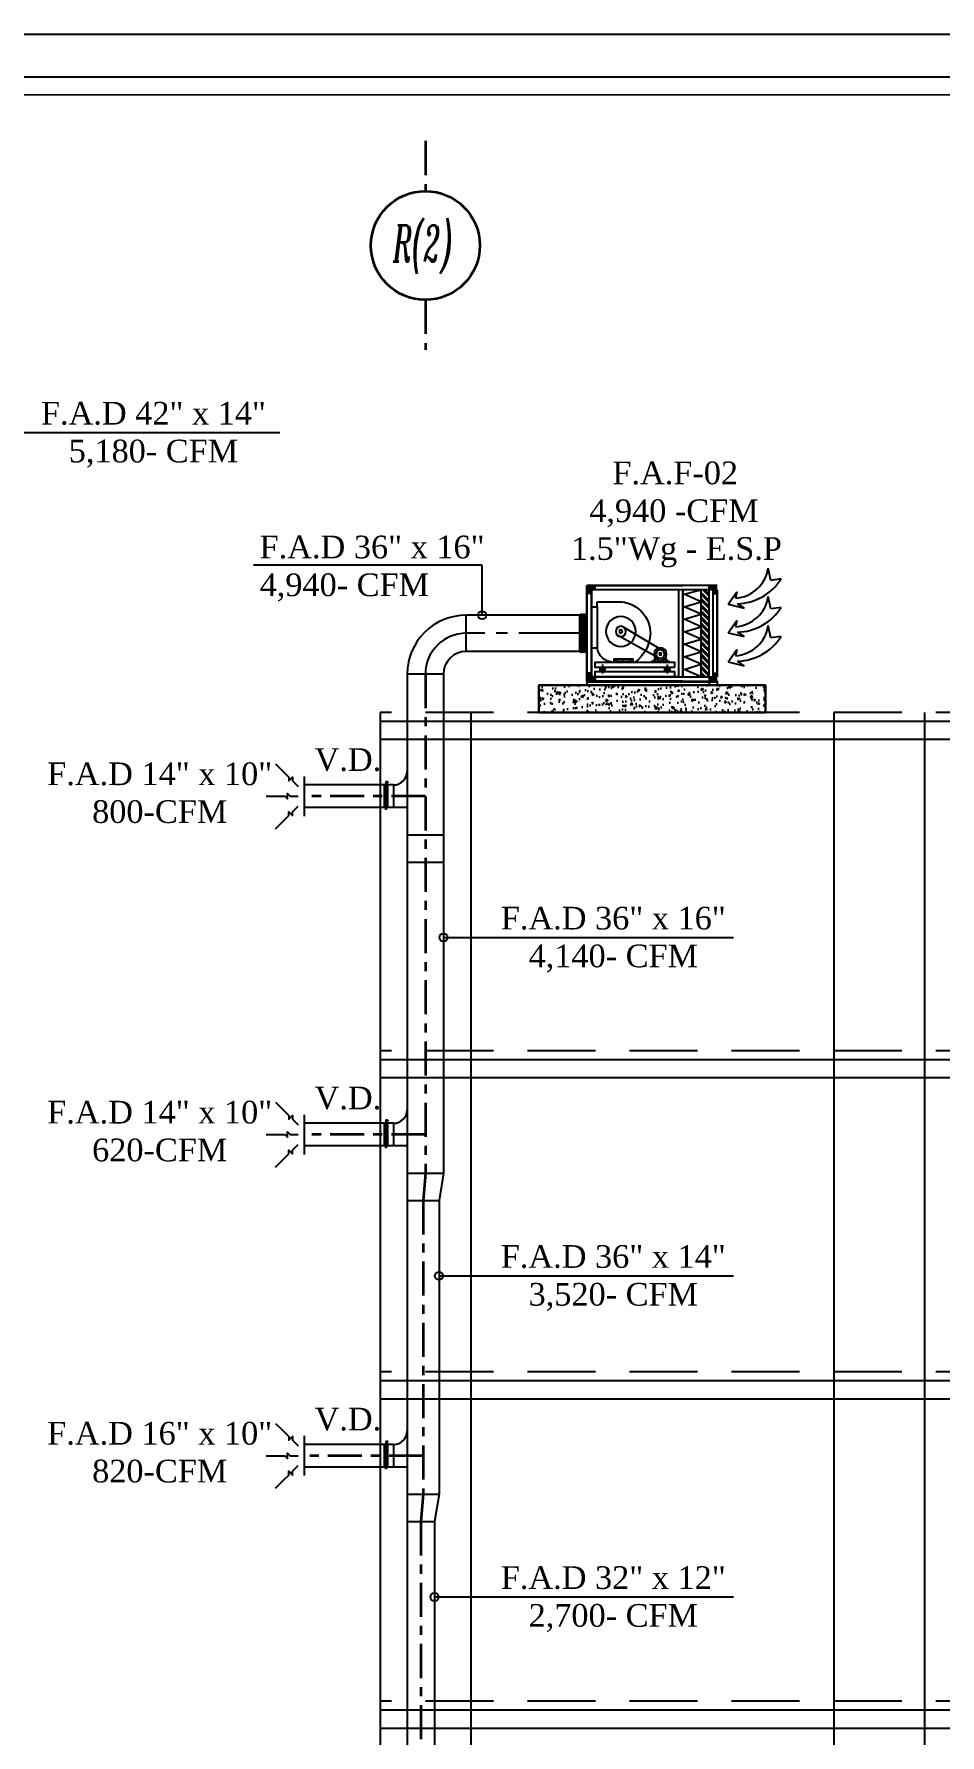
# Model space of a CAD drawing. Extents: x -638 to 2784, y 104 to 852.
# Drawn here: x -623.76 to -613.78, y 123.74 to 142.49 of the extents above; entities that cross this region are included whole.
import ezdxf

# ---------------------------------------------------------------- set-up
doc = ezdxf.new("R2010")
doc.units = 0
doc.header["$MEASUREMENT"] = 0
doc.linetypes.add('CENTER2', pattern=[1.125, 0.75, -0.125, 0.125, -0.125])
doc.linetypes.add('HIDDEN', pattern=[0.375, 0.25, -0.125])
for name, color, linetype in [('01_AC-EQUIP', 206, 'Continuous'), ('06_AC-FA.DUCT', 4, 'Continuous'), ('12-AC-FL.CONN.', 2, 'Continuous'), ('A.C.VOLUM DAMPER', 2, 'Continuous'), ('DASH', 1, 'Continuous'), ('fram', 252, 'Continuous'), ('R-GRILL', 2, 'Continuous'), ('WALL', 4, 'Continuous')]:
    doc.layers.add(name, color=color, linetype=linetype)
for name, color, linetype, lineweight in [('04-AC_F.A.DUCT', 4, 'Continuous', 35), ('A-Handrail', 2, 'Continuous', 30), ('AC-TEXT', 15, 'Continuous', 30), ('exhaust grill', 220, 'Continuous', 18)]:
    doc.layers.add(name, color=color, linetype=linetype, lineweight=lineweight)
doc.styles.add('AC', font='romans.shx', dxfattribs={"height": 0.2})
doc.styles.add('ARABY', font='sosa.shx')
doc.styles.add('ITALICC', font='italicc.shx', dxfattribs={"width": 0.5, "height": 0.5})
doc.dimstyles.new('IHAB', dxfattribs={"dimscale": 0, "dimtxt": 0.15, "dimasz": 0.09, "dimexe": 0.18, "dimexo": 0.0625, "dimgap": 0, "dimtad": 0, "dimtih": 1, "dimtoh": 1, "dimzin": 0, "dimdsep": 46, "dimtxsty": 'ARABY', "dimcen": 0.03, "dimse1": 1, "dimse2": 1, "dimclrd": 36, "dimclrt": 42, "dimadec": 0, "dimazin": 0, "dimtfac": 1, "dimtmove": 1, "dimatfit": 3, "dimldrblk": 'ORIGIN', "dimfxl": 1, "dimtolj": 1, "dimtzin": 0, "dimarcsym": 0})

# ---------------------------------------------------------------- blocks, each defined once
blk = doc.blocks.new('A$C74983092')
at = {"layer": '01_AC-EQUIP'}
for points in [[(-1.063, 0.066), (-1.063, 0), (-1.028, 0), (-1.028, 0.031), (-0.997, 0.031), (-0.997, 0.066)], [(0, 0.066), (0, 0), (-0.036, 0), (-0.036, 0.031), (-0.067, 0.031), (-0.067, 0.066)], [(-1.063, -0.716), (-1.063, -0.65), (-1.028, -0.65), (-1.028, -0.681), (-0.997, -0.681), (-0.997, -0.716)], [(-0.036, -0.681), (-0.036, -0.65), (0, -0.65), (0, -0.716), (-0.067, -0.716), (-0.067, -0.681)]]:
    blk.add_hatch(color=160, dxfattribs=at).paths.add_polyline_path(points)
h = blk.add_hatch(dxfattribs=at)
h.set_pattern_fill('ANSI32', color=160, scale=0.094816, style=0)
h.set_pattern_definition([(45, (-67.101423, -493.577206), (-0.0251420207, 0.0251420207), []), (45, (-67.08466, -493.577206), (-0.0251420207, 0.0251420207), [])])
h.paths.add_polyline_path([(-0.931, 0.03), (-0.997, 0.03), (-0.997, -0.681), (-0.931, -0.681)])
at = {"layer": '01_AC-EQUIP', "color": 160}
for p, q in [((-1.063, 0.066), (0, 0.066)), ((-1.063, 0.03), (-0.036, 0.03)), ((-1.028, 0), (-1.063, 0)), ((-1.027, 0.031), (-1.027, -0.681)), ((-0.997, 0.031), (-0.997, 0.066)), ((-0.997, -0.681), (-0.997, 0.03)), ((-0.931, -0.681), (-0.931, 0.03)), ((0, 0.066), (-0.782, 0.066)), ((-0.782, 0.066), (-0.782, 0.066)), ((-0.747, 0.031), (-0.747, -0.681)), ((-0.036, 0.031), (-0.747, 0.031)), ((-0.067, 0.031), (-0.067, 0.066)), ((-0.036, -0.681), (-0.036, 0.031)), ((-0.036, 0.03), (-0.036, -0.681)), ((-0.036, 0), (0, 0)), ((0, -0.716), (0, 0.066)), ((0, 0.066), (0, -0.716)), ((-0.084, -0.068), (-0.255, -0.068)), ((-0.084, -0.108), (-0.084, -0.068)), ((-0.616, -0.464), (-0.298, -0.274)), ((-0.581, -0.525), (-0.256, -0.347)), ((-0.66, -0.548), (-0.66, -0.569)), ((-0.656, -0.547), (-0.634, -0.547)), ((-0.54, -0.547), (-0.561, -0.547)), ((-0.536, -0.548), (-0.536, -0.569)), ((-0.347, -0.542), (-0.36, -0.542)), ((-0.354, -0.548), (-0.354, -0.535)), ((-0.354, -0.551), (-0.354, -0.567)), ((-0.286, -0.542), (-0.299, -0.542)), ((-0.293, -0.548), (-0.293, -0.535)), ((-0.293, -0.551), (-0.293, -0.567)), ((-0.232, -0.542), (-0.245, -0.542)), ((-0.238, -0.548), (-0.238, -0.535)), ((-0.238, -0.551), (-0.238, -0.567)), ((-1.028, -0.65), (-1.063, -0.65)), ((-0.036, -0.681), (-1.063, -0.681)), ((-0.997, -0.681), (-0.997, -0.716)), ((-0.997, -0.681), (-0.997, -0.748)), ((-0.747, -0.681), (-0.036, -0.681)), ((-0.655, -0.58), (-0.655, -0.654)), ((-0.374, -0.555), (-0.223, -0.555)), ((-0.127, -0.58), (-0.127, -0.654)), ((-0.067, -0.681), (-0.067, -0.716)), ((-0.036, -0.65), (0, -0.65)), ((0, -0.716), (-1.064, -0.716)), ((-1.063, -0.716), (-1.063, -0.748)), ((0, -0.748), (-1.063, -0.748)), ((0, -0.72), (-1.061, -0.72)), ((-0.782, -0.716), (0, -0.716)), ((0, -0.716), (0, -0.752))]:
    blk.add_line(p, q, dxfattribs=at)
for points in [[(-1.063, 0.03), (-1.063, -0.681)], [(-1.063, -0.681), (-1.063, 0.03)], [(-0.931, -0.067), (-0.792, -0.006), (-0.931, 0.03)], [(-0.931, -0.681), (-0.931, 0.03)], [(-0.782, 0.03), (-0.782, -0.681)], [(-0.782, -0.681), (-0.782, 0.03)], [(-0.931, -0.169), (-0.792, -0.108), (-0.931, -0.067)], [(-0.931, -0.271), (-0.792, -0.21), (-0.931, -0.169)], [(-0.931, -0.374), (-0.792, -0.312), (-0.931, -0.271)], [(-0.931, -0.476), (-0.792, -0.415), (-0.931, -0.374)], [(-0.931, -0.578), (-0.792, -0.517), (-0.931, -0.476)], [(-0.63, -0.533), (-0.643, -0.533), (-0.643, -0.555), (-0.553, -0.555), (-0.553, -0.533), (-0.565, -0.533)], [(-0.931, -0.681), (-0.792, -0.619), (-0.931, -0.578)]]:
    blk.add_lwpolyline(points, dxfattribs=at)
for points in [[(-0.084, -0.108), (-0.084, -0.447), (-0.036, -0.447), (-0.036, -0.108)], [(-0.649, -0.533), (-0.649, -0.561), (-0.643, -0.561), (-0.643, -0.533)], [(-0.547, -0.533), (-0.547, -0.561), (-0.553, -0.561), (-0.553, -0.533)], [(-0.374, -0.561), (-0.223, -0.561), (-0.223, -0.533), (-0.374, -0.533)], [(-0.715, -0.605), (-0.067, -0.605), (-0.067, -0.561), (-0.715, -0.561)], [(-0.715, -0.681), (-0.067, -0.681), (-0.067, -0.637), (-0.715, -0.637)], [(-0.676, -0.637), (-0.634, -0.637), (-0.634, -0.605), (-0.676, -0.605)], [(-0.671, -0.561), (-0.643, -0.561), (-0.643, -0.555), (-0.671, -0.555)], [(-0.525, -0.561), (-0.553, -0.561), (-0.553, -0.555), (-0.525, -0.555)], [(-0.106, -0.637), (-0.148, -0.637), (-0.148, -0.605), (-0.106, -0.605)]]:
    blk.add_lwpolyline(points, close=True, dxfattribs=at)
for centre, radius in [((-0.276, -0.31), 0.122), ((-0.276, -0.31), 0.042), ((-0.276, -0.31), 0.0134), ((-0.598, -0.494), 0.0507), ((-0.598, -0.494), 0.035), ((-0.598, -0.494), 0.00909), ((-0.354, -0.542), 0.00444), ((-0.293, -0.542), 0.00444), ((-0.238, -0.542), 0.00444)]:
    blk.add_circle(centre, radius, dxfattribs=at)
for centre, radius, start, end in [((-0.256, -0.328), 0.261, 89.8098, 181.0457), ((-0.217, -0.316), 0.3, 183.3325, 234.9147), ((-0.224, -0.418), 0.144, 276.938, 348.446)]:
    blk.add_arc(centre, radius, start, end, dxfattribs=at)
for points in [[(-0.649, -0.533), (-0.643, -0.533), (-0.649, -0.561), (-0.643, -0.561)], [(-0.547, -0.533), (-0.553, -0.533), (-0.547, -0.561), (-0.553, -0.561)], [(-0.634, -0.605), (-0.634, -0.637), (-0.676, -0.605), (-0.676, -0.637)], [(-0.671, -0.555), (-0.671, -0.561), (-0.649, -0.555), (-0.649, -0.561)], [(-0.525, -0.555), (-0.525, -0.561), (-0.547, -0.555), (-0.547, -0.561)], [(-0.148, -0.605), (-0.148, -0.637), (-0.106, -0.605), (-0.106, -0.637)]]:
    blk.add_solid(points, dxfattribs=at)
blk = doc.blocks.new('A$C60D03859')
at = {"layer": '06_AC-FA.DUCT'}
for p, q in [((-0.156, 0.306), (-0.242, -0.048)), ((-0.242, -0.048), (-0.143, 0.1)), ((-0.156, 0.306), (0.115, 0.11)), ((0.115, 0.11), (-0.022, 0.142)), ((0.369, -0.64), (0.64, -0.578)), ((0.403, -0.862), (0.369, -0.64))]:
    blk.add_line(p, q, dxfattribs=at)
for centre, radius, start, end in [((1.032, 0.131), 1.176, 181.521, 237.6803), ((0.755, 0.192), 0.779, 183.7141, 261.5016)]:
    blk.add_arc(centre, radius, start, end, dxfattribs=at)
blk = doc.blocks.new('A$C4FDA1B52')
at = {"layer": '12-AC-FL.CONN.', "color": 2, "linetype": 'Continuous'}
for p, q in [((-0.13, 0.026), (-0.156, 0)), ((-0.156, -0.8), (-0.156, 0)), ((-0.13, 0.026), (-0.104, 0)), ((-0.13, -0.8), (-0.13, 0)), ((-0.078, 0.026), (-0.104, 0)), ((-0.104, -0.8), (-0.104, 0)), ((-0.078, 0.026), (-0.052, 0)), ((-0.078, -0.8), (-0.078, 0)), ((-0.026, 0.026), (-0.052, 0)), ((-0.052, -0.8), (-0.052, 0)), ((-0.026, 0.026), (0, 0)), ((-0.026, -0.8), (-0.026, 0)), ((0, -0.8), (0, 0)), ((-0.13, -0.826), (-0.156, -0.8)), ((-0.13, -0.826), (-0.104, -0.8)), ((-0.078, -0.826), (-0.104, -0.8)), ((-0.078, -0.826), (-0.052, -0.8)), ((-0.026, -0.826), (-0.052, -0.8)), ((-0.026, -0.826), (0, -0.8))]:
    blk.add_line(p, q, dxfattribs=at)
blk = doc.blocks.new('A$C180A56EA')
at = {"layer": 'A.C.VOLUM DAMPER'}
h = blk.add_hatch(dxfattribs=at)
h.set_pattern_fill('ANSI31', color=256, scale=0.001, style=0)
h.set_pattern_definition([(45, (129.5106855, -230.48025158), (-8.838834765e-05, 8.838834765e-05), [])])
h.paths.add_polyline_path([(0.046, 0.004), (0.046, 0.006), (0.04, 0.006), (0.04, -0.003), (0.046, -0.003), (0.046, 0), (0.06, 0), (0.06, 0.013), (0.057, 0.013), (0.057, 0.004)])
for p, q in [((-0.124, 0.003), (-0.116, 0.003)), ((-0.116, 0), (-0.119, 0.003)), ((-0.119, 0), (-0.116, 0.002)), ((-0.116, 0.002), (-0.118, 0.003)), ((-0.116, 0.003), (-0.117, 0.003)), ((-0.117, 0), (-0.116, 0.001)), ((-0.116, 0), (-0.11, 0.006)), ((-0.116, 0.001), (-0.112, 0.006)), ((-0.11, 0), (-0.116, 0.006)), ((-0.116, 0.002), (-0.113, 0.006)), ((-0.116, -0.003), (-0.116, 0.006)), ((-0.116, 0.003), (-0.114, 0.006)), ((-0.116, 0.006), (-0.11, 0.006)), ((-0.116, 0.006), (-0.116, 0.006)), ((-0.116, 0.005), (-0.115, 0.006)), ((-0.116, -0.001), (-0.11, 0.005)), ((-0.11, -0.001), (-0.116, 0.005)), ((-0.116, -0.002), (-0.11, 0.004)), ((-0.11, -0.003), (-0.116, 0.004)), ((-0.116, -0.003), (-0.11, 0.003)), ((-0.111, -0.003), (-0.116, 0.003)), ((-0.112, -0.003), (-0.116, 0.002)), ((-0.113, -0.003), (-0.116, 0)), ((-0.116, 0), (-0.116, 0)), ((-0.11, 0.001), (-0.115, 0.006)), ((-0.11, 0.002), (-0.114, 0.006)), ((-0.114, -0.003), (-0.11, 0.002)), ((-0.11, 0.003), (-0.113, 0.006)), ((-0.113, 0.002), (0.04, 0.002)), ((-0.113, -0.003), (-0.11, 0.001)), ((-0.11, 0.004), (-0.112, 0.006)), ((0.04, 0.012), (-0.11, 0.012)), ((-0.11, 0.005), (-0.11, 0.006)), ((-0.088, 0.011), (-0.099, -0.007)), ((-0.077, 0.011), (-0.066, -0.007)), ((-0.04, 0.011), (-0.051, -0.007)), ((-0.028, 0.011), (-0.017, -0.007)), ((0.006, 0.011), (-0.006, -0.007)), ((0.017, 0.011), (0.029, -0.007)), ((0.046, 0.006), (0.04, 0.006)), ((0.04, 0.006), (0.04, -0.003)), ((0.046, 0.004), (0.046, 0.006)), ((0.057, 0.004), (0.046, 0.004)), ((0.06, 0.013), (0.057, 0.013)), ((0.057, 0.013), (0.057, 0.004)), ((0.06, 0.013), (0.06, 0)), ((-0.124, 0), (-0.116, 0)), ((-0.114, -0.003), (-0.116, -0.001)), ((-0.115, -0.003), (-0.116, -0.002)), ((-0.11, -0.003), (-0.116, -0.003)), ((-0.112, -0.003), (-0.11, 0)), ((-0.111, -0.003), (-0.11, -0.001)), ((-0.11, -0.003), (-0.11, -0.002)), ((-0.11, -0.008), (0.04, -0.008)), ((0.04, -0.003), (0.046, -0.003)), ((0.06, 0), (0.046, 0)), ((0.046, -0.003), (0.046, 0))]:
    blk.add_line(p, q, dxfattribs=at)
at = {"layer": 'A.C.VOLUM DAMPER', "extrusion": (0, 0, -1)}
for centre, major_axis, start_param, end_param in [((-0.094, 0.002), (0.00135, 0.00135), 3.926991, 7.068583), ((-0.094, 0.002), (-0.00135, 0.00135), 2.356195, 5.497787), ((-0.071, 0.002), (0.00135, 0.00135), 3.926991, 7.068583), ((-0.071, 0.002), (-0.00135, 0.00135), 2.356195, 5.497787), ((-0.046, 0.002), (0.00135, 0.00135), 3.926991, 7.068583), ((-0.046, 0.002), (-0.00135, 0.00135), 2.356195, 5.497787), ((-0.023, 0.002), (0.00135, 0.00135), 3.926991, 7.068583), ((-0.023, 0.002), (-0.00135, 0.00135), 2.356194, 5.497787), ((0, 0.002), (0.00135, 0.00135), 3.926991, 7.068583), ((0, 0.002), (0.00135, 0.00135), 0.785398, 3.926991), ((0.023, 0.002), (0.00135, 0.00135), 3.926991, 7.068583), ((0.023, 0.002), (-0.00135, 0.00135), 2.356195, 5.497787)]:
    blk.add_ellipse(centre, major_axis=major_axis, ratio=1, start_param=start_param, end_param=end_param, dxfattribs=at)
blk = doc.blocks.new('ARR03B')
at = {"color": 2}
blk.add_lwpolyline([(0, 0), (-2, 0), (-3.5, 0), (-4, 0.5), (-4, -0.5), (-4.5, 0), (-6, 0)], dxfattribs=at)

msp = doc.modelspace()

# ---------------------------------------------------------------- hatches: boundary and pattern name
at = {"layer": 'A-Handrail', "ltscale": 0.01}
h = msp.add_hatch(dxfattribs=at)
h.set_pattern_fill('AR-CONC', color=254, scale=0.001, style=0)
h.set_pattern_definition([(50, (-2673.1545, -732.8141), (0.182184669, -0.015939086), [0.01905, -0.20955]), (355, (-2673.1545, -732.8141), (-0.035243421, 0.191056845), [0.01524, -0.167640584]), (100.451445, (-2673.13932, -732.81543), (0.146941247, 0.175117752), [0.016190009, -0.178090245]), (46.1842, (-2673.1545, -732.7633), (0.27107904, -0.042042328), [0.028575, -0.314325]), (96.635558, (-2673.1319, -732.7668), (0.237404134, 0.247426125), [0.024285023, -0.267135608]), (351.184151, (-2673.1545, -732.7633), (0.237404134, 0.247426125), [0.022859967, -0.251459732]), (21, (-2673.1291, -732.776), (0.151614391, -0.102265198), [0.01905, -0.20955]), (326, (-2673.1291, -732.776), (0.061802028, 0.184187966), [0.01524, -0.16764]), (71.451445, (-2673.11646, -732.78452), (0.213416419, 0.081922769), [0.016190009, -0.178089938]), (37.5, (-2673.1545, -732.8141), (0.0030886033, 0.0845550389), [0, -0.165608, 0, -0.17018, 0, -0.168275]), (7.5, (-2673.1545, -732.8141), (0.0668196625, 0.100180575), [0, -0.097028, 0, -0.161798, 0, -0.064135]), (327.5, (-2673.21114, -732.8141), (0.1355905952, -0.005728744), [0, -0.0635, 0, -0.19812, 0, -0.26289]), (317.5, (-2673.23654, -732.8141), (0.1481291814, 0.025426491), [0, -0.08255, 0, -0.131572, 0, -0.18669])])
h.paths.add_polyline_path([(-618.201, 135.014), (-618.201, 135.314), (-615.701, 135.314), (-615.701, 135.014)])

# ---------------------------------------------------------------- linework, layer by layer
at = {"layer": '04-AC_F.A.DUCT', "color": 7, "linetype": 'CENTER2', "ltscale": 0.5}
for p, q in [((-619.451, 141.313), (-619.451, 140.761)), ((-619.451, 139.561), (-619.451, 139.009))]:
    msp.add_line(p, q, dxfattribs=at)
at = {"layer": '04-AC_F.A.DUCT', "color": 2, "linetype": 'CENTER2', "ltscale": 0.5}
for p, q in [((-619.451, 135.436), (-619.451, 129.934)), ((-619.451, 134.089), (-620.788, 134.089)), ((-619.451, 130.359), (-620.788, 130.359)), ((-619.451, 129.934), (-619.476, 129.634)), ((-619.476, 129.634), (-619.476, 126.394)), ((-619.476, 126.819), (-620.788, 126.819)), ((-619.476, 126.394), (-619.501, 126.094)), ((-619.501, 126.094), (-619.501, 122.764))]:
    msp.add_line(p, q, dxfattribs=at)
at = {"layer": '04-AC_F.A.DUCT', "color": 7, "ltscale": 0.5}
msp.add_circle((-619.451, 140.161), 0.6, dxfattribs=at)
at = {"layer": '06_AC-FA.DUCT'}
for p, q in [((-617.67, 136.086), (-619.001, 136.086)), ((-617.67, 135.686), (-619.001, 135.686)), ((-619.651, 135.436), (-619.651, 116.204)), ((-619.251, 135.436), (-619.251, 129.934)), ((-619.801, 134.214), (-620.788, 134.214)), ((-619.801, 134.214), (-619.801, 133.964)), ((-619.651, 133.964), (-620.788, 133.964)), ((-619.651, 133.664), (-619.251, 133.664)), ((-619.651, 133.364), (-619.251, 133.364)), ((-619.801, 130.484), (-620.788, 130.484)), ((-619.801, 130.484), (-619.801, 130.234)), ((-619.651, 130.234), (-620.788, 130.234)), ((-619.651, 129.934), (-619.251, 129.934)), ((-619.251, 129.934), (-619.301, 129.634)), ((-619.651, 129.634), (-619.301, 129.634)), ((-619.301, 129.634), (-619.301, 126.394)), ((-619.801, 126.944), (-620.788, 126.944)), ((-619.801, 126.944), (-619.801, 126.694)), ((-619.651, 126.694), (-620.788, 126.694)), ((-619.651, 126.394), (-619.301, 126.394)), ((-619.301, 126.394), (-619.351, 126.094)), ((-619.651, 126.094), (-619.351, 126.094)), ((-619.351, 126.094), (-619.351, 122.764))]:
    msp.add_line(p, q, dxfattribs=at)
at = {"layer": '06_AC-FA.DUCT', "color": 2, "linetype": 'CENTER2'}
msp.add_line((-617.67, 135.886), (-619.001, 135.886), dxfattribs=at)
at = {"layer": '06_AC-FA.DUCT', "color": 160}
for p, q in [((-620.788, 134.307), (-620.788, 133.871)), ((-620.788, 130.577), (-620.788, 130.141)), ((-620.788, 127.037), (-620.788, 126.601))]:
    msp.add_line(p, q, dxfattribs=at)
at = {"layer": '06_AC-FA.DUCT'}
for centre, radius, start, end in [((-619.001, 135.436), 0.65, 90, 180), ((-619.001, 135.436), 0.25, 90, 180), ((-619.801, 134.364), 0.15, 270, 0), ((-619.801, 130.634), 0.15, 270, 0), ((-619.801, 127.094), 0.15, 270, 0)]:
    msp.add_arc(centre, radius, start, end, dxfattribs=at)
at = {"layer": '06_AC-FA.DUCT', "color": 2, "linetype": 'CENTER2'}
msp.add_arc((-619.001, 135.436), 0.45, 90, 180, dxfattribs=at)
at = {"layer": 'A-Handrail', "color": 254, "ltscale": 0.01}
msp.add_lwpolyline([(-618.201, 135.014), (-618.201, 135.314), (-615.701, 135.314), (-615.701, 135.014)], close=True, dxfattribs=at)
at = {"layer": 'DASH', "color": 252, "linetype": 'HIDDEN', "ltscale": 3}
for p, q in [((-584.951, 135.014), (-619.951, 135.014)), ((-584.951, 131.284), (-619.951, 131.284)), ((-584.951, 127.744), (-619.951, 127.744)), ((-584.951, 124.114), (-619.951, 124.114))]:
    msp.add_line(p, q, dxfattribs=at)
at = {"layer": 'fram'}
msp.add_line((-573.062, 142.015), (-637.108, 142.015), dxfattribs=at)
for points in [[(-637.585, 142.492), (-572.585, 142.492), (-572.585, 104.492), (-637.585, 104.492)], [(-580.639, 142.015), (-637.108, 142.015), (-637.108, 104.969), (-580.639, 104.969)]]:
    msp.add_lwpolyline(points, close=True, dxfattribs=at)
at = {"layer": 'WALL', "linetype": 'Continuous'}
for p, q in [((-619.001, 135.686), (-619.001, 136.086)), ((-619.251, 135.436), (-619.651, 135.436)), ((-620.788, 134.214), (-620.788, 133.964)), ((-620.788, 130.484), (-620.788, 130.234)), ((-620.788, 126.944), (-620.788, 126.694))]:
    msp.add_line(p, q, dxfattribs=at)
at = {"layer": 'WALL', "color": 8, "linetype": 'Continuous'}
for p, q in [((-619.951, 135.014), (-619.951, 112.714)), ((-618.951, 135.014), (-618.951, 112.714)), ((-614.951, 135.014), (-614.951, 112.714)), ((-613.951, 135.014), (-613.951, 112.714)), ((-584.951, 134.914), (-619.951, 134.914)), ((-584.951, 134.714), (-619.951, 134.714)), ((-584.951, 131.184), (-619.951, 131.184)), ((-584.951, 130.984), (-619.951, 130.984)), ((-584.951, 127.644), (-619.951, 127.644)), ((-584.951, 127.444), (-619.951, 127.444)), ((-584.951, 124.014), (-619.951, 124.014)), ((-584.951, 123.814), (-619.951, 123.814))]:
    msp.add_line(p, q, dxfattribs=at)
at = {"layer": 'WALL', "color": 252, "linetype": 'Continuous'}
msp.add_lwpolyline([(-580.831, 141.823, 0.0192, 0.0192, 0), (-636.916, 141.823, 0.0192, 0.0192, 0), (-636.916, 105.161, 0.0192, 0.0192, 0), (-580.831, 105.161, 0.0192, 0.0192, 0)], format="xyseb", close=True, dxfattribs=at)
msp.add_lwpolyline([(-580.831, 141.823, 0.0192, 0.0192, 0), (-636.916, 141.823, 0.0192, 0.0192, 0), (-636.916, 105.161, 0.0192, 0.0192, 0), (-580.831, 105.161, 0.0192, 0.0192, 0)], format="xyseb", close=True, dxfattribs=at)
at = {"layer": 'WALL', "linetype": 'Continuous'}
msp.add_lwpolyline([(-580.831, 141.823, 0.0192, 0.0192, 0), (-636.916, 141.823, 0.0192, 0.0192, 0), (-636.916, 105.161, 0.0192, 0.0192, 0), (-580.831, 105.161, 0.0192, 0.0192, 0)], format="xyseb", close=True, dxfattribs=at)

# ---------------------------------------------------------------- block references
at = {"layer": '01_AC-EQUIP', "color": 160, "xscale": -1.351281377836131, "yscale": 1.351281377836131, "zscale": 1.351281377833061}
msp.add_blockref('A$C74983092', (-617.67, 136.325), dxfattribs=at)
at = {"layer": '06_AC-FA.DUCT', "xscale": 0.4998886601273398, "yscale": 0.4998886601273682, "zscale": 0.4998886601360372}
msp.add_blockref('A$C4FDA1B52', (-617.67, 136.086), dxfattribs=at)
at = {"layer": 'A.C.VOLUM DAMPER', "xscale": -1.66666666035033, "yscale": 1.66666666035033, "zscale": 1.66666666035035, "rotation": 270}
for p in [(-619.887, 134.147), (-619.887, 130.417), (-619.887, 126.877)]:
    msp.add_blockref('A$C180A56EA', p, dxfattribs=at)
at = {"layer": 'exhaust grill', "xscale": 0.5, "yscale": 0.5, "zscale": 0.5, "rotation": 90}
for p in [(-615.962, 136.284), (-615.962, 135.97), (-615.962, 135.65)]:
    msp.add_blockref('A$C60D03859', p, dxfattribs=at)
at = {"layer": 'R-GRILL', "yscale": 0.05844509461894631, "zscale": 0.0584450945727528}
for p, xscale, rotation in [((-621.102, 134.446), 0.05844509459297086, 135), ((-621.205, 134.089), 0.05844509461894631, 180), ((-621.102, 133.732), -0.05844509459297086, 45), ((-621.102, 130.716), 0.05844509459297086, 135), ((-621.205, 130.359), 0.05844509461894631, 180), ((-621.102, 130.002), -0.05844509459297086, 45), ((-621.102, 127.176), 0.05844509459297086, 135), ((-621.205, 126.819), 0.05844509461894631, 180), ((-621.102, 126.462), -0.05844509459297086, 45)]:
    msp.add_blockref('ARR03B', p, dxfattribs=dict(at, xscale=xscale, rotation=rotation))

# ---------------------------------------------------------------- texts
at = {"layer": '04-AC_F.A.DUCT', "color": 5, "linetype": 'Continuous', "style": 'ITALICC', "width": 0.5}
msp.add_text('R(2)', height=0.4018, rotation=360, dxfattribs=at).set_placement((-619.805, 139.984))
at = {"layer": 'AC-TEXT', "color": 3, "linetype": 'Continuous', "char_height": 0.25, "style": 'AC'}
for s, insert, width, attachment_point in [('\\A1;{\\fTimes New Roman|b0|i0|c0|p18;\\C6;F.A.D 42" x 14"\\P5,180- CFM}', (-622.448, 138.437), 4.40214, 2), ('\\pi2.066;{\\fTimes New Roman|b0|i0|c0|p18;\\C85;F.A.F-02\\P\\pi1.811;4,940 -CFM\\P\\pi1.609;1.5"Wg - E.S.P\\P\\pi2.717;\\P\\pi2.671;\\A1; }', (-619.456, 137.779), 5.43475, 1), ('\\A1;{\\fTimes New Roman|b0|i0|c0|p18;\\C7;F.A.D 14" x 10"\\P800-CFM\\C3; }', (-622.379, 134.462), 4.40214, 2), ('\\A1;{\\fTimes New Roman|b0|i0|c0|p18;\\C7;F.A.D 36" x 16"\\P4,140- CFM}', (-617.38, 132.871), 4.40214, 2), ('\\A1;{\\fTimes New Roman|b0|i0|c0|p18;\\C7;F.A.D 14" x 10"\\P620-CFM\\C3; }', (-622.379, 130.732), 4.40214, 2), ('\\A1;{\\fTimes New Roman|b0|i0|c0|p18;\\C7;F.A.D 36" x 14"\\P3,520- CFM}', (-617.38, 129.141), 4.40214, 2), ('\\A1;{\\fTimes New Roman|b0|i0|c0|p18;\\C7;F.A.D 16" x 10"\\P820-CFM\\C3; }', (-622.379, 127.192), 4.40214, 2), ('\\A1;{\\fTimes New Roman|b0|i0|c0|p18;\\C7;F.A.D 32" x 12"\\P2,700- CFM}', (-617.38, 125.601), 4.40214, 2)]:
    msp.add_mtext(s, dxfattribs=dict(at, insert=insert, width=width, attachment_point=attachment_point))
at = {"layer": 'AC-TEXT', "color": 34, "linetype": 'Continuous', "char_height": 0.25, "width": 3.95146, "attachment_point": 7, "style": 'AC'}
for s, insert in [('\\A1;{\\fTimes New Roman|b0|i0|c0|p18;\\C7;F.A.D 36" x 16"\\P4,940- CFM}', (-621.278, 136.237)), ('\\A1;{\\fTimes New Roman|b0|i0|c0|p18;\\C85;V.D.}', (-620.672, 134.363)), ('\\A1;{\\fTimes New Roman|b0|i0|c0|p18;\\C85;V.D.}', (-620.672, 130.633)), ('\\A1;{\\fTimes New Roman|b0|i0|c0|p18;\\C85;V.D.}', (-620.672, 127.093))]:
    msp.add_mtext(s, dxfattribs=dict(at, insert=insert))

# ---------------------------------------------------------------- leaders
at = {"layer": 'AC-TEXT', "color": 3, "linetype": 'Continuous'}
for points in [[(-624.301, 138.099), (-621.055, 138.099)], [(-618.825, 136.086), (-618.825, 136.636), (-621.347, 136.636)], [(-619.251, 132.533), (-616.055, 132.533)], [(-619.301, 128.803), (-616.055, 128.803)], [(-619.351, 125.263), (-616.055, 125.263)]]:
    msp.add_leader(points, dimstyle='IHAB', override={"dimscale": 1}, dxfattribs=at)

doc.saveas('drawing.dxf')
